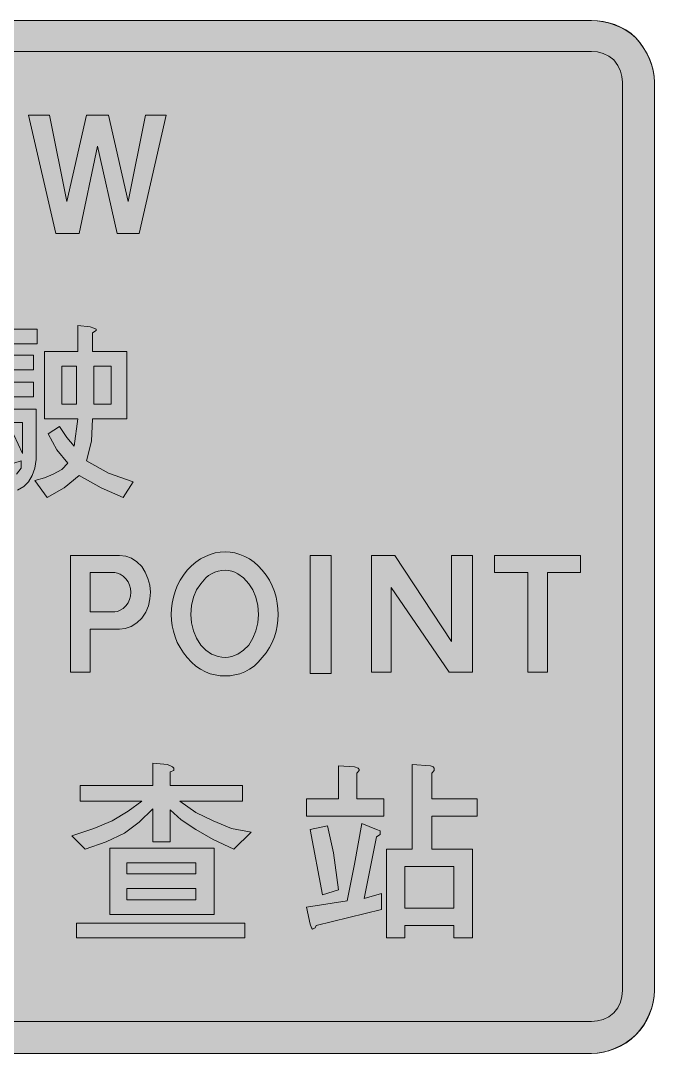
# Model space of a CAD drawing. Header units: metres. Extents: x 107 to 461, y 11 to 263.
# Drawn here: x 306.6 to 461.2, y 10.9 to 262.9 of the extents above; entities that cross this region are included whole.
import ezdxf

# ---------------------------------------------------------------- set-up
doc = ezdxf.new("R2010")
doc.units = ezdxf.units.M
for name, color, linetype, true_color in [('FILL_BLUE_0000FF', 7, 'Continuous', 0x0000ff), ('FILL_WHITE_FFFFFF', 7, 'Continuous', 0xffffff), ('STROKE_BLUE_0000FF', 7, 'Continuous', 0x0000ff), ('STROKE_WHITE_FFFFFF', 7, 'Continuous', 0xffffff)]:
    doc.layers.add(name, color=color, linetype=linetype, true_color=true_color)

msp = doc.modelspace()

# ---------------------------------------------------------------- hatches: boundary and pattern name
at = {"layer": 'FILL_BLUE_0000FF', "true_color": 0x0000ff}
h = msp.add_hatch(color=7, dxfattribs=at)
h.dxf.hatch_style = 1
h.paths.add_polyline_path([(445.95, 255.42), (447.34, 255.3), (448.76, 254.93), (450.13, 254.28), (451.35, 253.32), (452.31, 251.97), (452.96, 250.62), (453.33, 249.27), (453.45, 247.92), (453.45, 26.22), (453.33, 24.83), (452.96, 23.41), (452.31, 22.04), (451.35, 20.82), (450.13, 19.86), (448.76, 19.21), (447.34, 18.84), (445.95, 18.72), (122.25, 18.72), (120.86, 18.84), (119.44, 19.21), (118.07, 19.86), (116.85, 20.82), (115.84, 22.04), (115.09, 23.41), (114.61, 24.83), (114.45, 26.22), (114.45, 247.92), (114.64, 249.27), (115.05, 250.62), (115.33, 251.3), (115.73, 251.97), (116.85, 253.32), (118.07, 254.28), (119.44, 254.93), (120.86, 255.3), (122.25, 255.42), (445.95, 255.42)])
at = {"layer": 'FILL_WHITE_FFFFFF', "true_color": 0xffffff}
h = msp.add_hatch(color=7, dxfattribs=at)
h.dxf.hatch_style = 1
h.paths.add_polyline_path([(445.95, 262.92), (447.32, 262.86), (448.73, 262.69), (450.16, 262.38), (451.58, 261.95), (452.96, 261.37), (454.3, 260.64), (455.57, 259.76), (456.75, 258.72), (457.8, 257.46), (458.72, 256.15), (459.49, 254.8), (460.13, 253.43), (460.62, 252.05), (460.97, 250.66), (461.18, 249.28), (461.25, 247.92), (461.25, 26.22), (461.19, 24.87), (460.99, 23.48), (460.62, 22.04), (460.05, 20.52), (459.49, 19.17), (458.74, 17.86), (457.81, 16.6), (456.75, 15.42), (455.57, 14.36), (454.31, 13.43), (453, 12.68), (451.65, 12.12), (450.13, 11.55), (448.69, 11.18), (447.3, 10.98), (445.95, 10.92), (122.25, 10.92), (120.79, 10.99), (119.34, 11.2), (117.91, 11.55), (116.51, 12.05), (115.16, 12.68), (113.85, 13.45), (112.62, 14.37), (111.45, 15.42), (110.38, 16.6), (109.43, 17.86), (108.58, 19.17), (107.85, 20.52), (107.18, 23.48), (107.01, 24.87), (106.95, 26.22), (106.95, 247.92), (107.02, 249.38), (107.23, 250.83), (107.58, 252.26), (108.08, 253.66), (108.71, 255.01), (109.48, 256.32), (110.4, 257.55), (111.45, 258.72), (112.52, 259.68), (113.69, 260.52), (114.95, 261.24), (116.29, 261.83), (117.7, 262.3), (119.17, 262.64), (120.69, 262.85), (122.25, 262.92), (445.95, 262.92)])
h = msp.add_hatch(color=7, dxfattribs=at)
h.dxf.hatch_style = 1
h.paths.add_polyline_path([(308.55, 239.82), (313.65, 239.82), (317.85, 218.82), (322.65, 239.82), (328.05, 239.82), (332.85, 218.82), (337.05, 239.82), (342.15, 239.82), (335.55, 211.02), (330.15, 211.02), (325.35, 232.32), (320.85, 211.02), (320.55, 211.02), (315.15, 211.02), (308.55, 239.82)])
h = msp.add_hatch(color=7, dxfattribs=at)
h.dxf.hatch_style = 1
h.paths.add_polyline_path([(304.65, 181.32), (309.75, 181.32), (309.75, 177.72), (304.65, 177.72), (304.65, 174.72), (309.75, 174.72), (309.75, 171.12), (304.65, 171.12), (304.65, 168.12), (310.35, 168.12), (310.35, 158.22), (310.35, 155.82), (310.05, 153.72), (309.45, 151.92), (308.55, 150.42), (307.35, 149.22), (305.85, 148.32), (304.05, 147.42), (301.95, 147.12), (300.75, 146.82), (299.25, 150.12), (301.65, 150.42), (304.05, 151.02), (305.55, 152.22), (306.75, 153.72), (306.75, 155.52), (304.95, 154.92), (304.05, 158.52), (302.85, 161.52), (304.95, 161.82), (307.05, 157.32), (307.05, 164.82), (296.25, 164.82), (296.25, 162.42), (292.35, 162.42), (292.35, 187.62), (310.65, 187.62), (310.65, 184.02), (304.65, 184.02), (304.65, 181.32)])
h.paths.add_polyline_path([(296.25, 181.32), (301.35, 181.32), (301.35, 184.02), (296.25, 184.02), (296.25, 181.32)], flags=16)
h.paths.add_polyline_path([(296.25, 177.72), (296.25, 174.72), (301.35, 174.72), (301.35, 177.72), (296.25, 177.72)], flags=16)
h.paths.add_polyline_path([(301.35, 171.12), (296.25, 171.12), (296.25, 168.12), (301.35, 168.12), (301.35, 171.12)], flags=16)
h = msp.add_hatch(color=7, dxfattribs=at)
h.dxf.hatch_style = 1
h.paths.add_polyline_path([(325.05, 187.62), (325.05, 187.32), (324.15, 186.72), (324.15, 182.22), (332.55, 182.22), (332.55, 165.72), (324.15, 165.72), (323.85, 160.32), (322.65, 155.52), (328.05, 152.52), (334.05, 150.42), (331.65, 146.52), (326.25, 148.92), (320.85, 151.92), (317.25, 148.92), (313.05, 146.52), (310.05, 150.72), (312.45, 151.32), (314.55, 152.22), (316.65, 153.42), (318.15, 154.92), (315.45, 158.22), (313.35, 162.12), (316.05, 163.92), (317.85, 161.22), (319.65, 159.12), (320.55, 165.72), (312.45, 165.72), (312.45, 182.22), (320.55, 182.22), (320.55, 188.52), (323.55, 188.22), (324.45, 187.92), (325.05, 187.62)])
h.paths.add_polyline_path([(316.65, 178.62), (316.65, 169.32), (320.25, 169.32), (320.25, 178.62), (316.65, 178.62)], flags=16)
h.paths.add_polyline_path([(328.65, 178.62), (324.45, 178.62), (324.45, 169.32), (328.65, 169.32), (328.65, 178.62)], flags=16)
h = msp.add_hatch(color=7, dxfattribs=at)
h.dxf.hatch_style = 1
h.paths.add_polyline_path([(333.68, 131.75), (334.97, 130.9), (336.15, 129.72), (336.98, 128.31), (337.65, 126.8), (338.09, 125.16), (338.25, 123.42), (338.13, 121.8), (337.76, 120.16), (337.11, 118.57), (336.15, 117.12), (334.93, 115.94), (333.56, 115.1), (332.14, 114.59), (330.75, 114.42), (323.55, 114.42), (323.55, 103.92), (318.75, 103.92), (318.75, 132.42), (330.75, 132.42), (332.27, 132.25), (333.68, 131.75)])
h.paths.add_polyline_path([(329.55, 118.62), (330.23, 118.73), (330.9, 119.03), (331.58, 119.51), (332.25, 120.12), (332.82, 120.85), (333.19, 121.66), (333.39, 122.52), (333.45, 123.42), (333.39, 124.32), (333.19, 125.18), (332.82, 125.99), (332.25, 126.72), (331.58, 127.33), (330.9, 127.81), (330.23, 128.11), (329.55, 128.22), (323.55, 128.22), (323.55, 118.62), (329.55, 118.62)], flags=16)
h = msp.add_hatch(color=7, dxfattribs=at)
h.dxf.hatch_style = 1
h.paths.add_polyline_path([(358.88, 133.04), (360.08, 132.69), (361.28, 132.2), (362.44, 131.56), (363.55, 130.79), (364.6, 129.87), (365.55, 128.82), (366.49, 127.64), (367.3, 126.37), (367.97, 125.03), (368.51, 123.65), (368.93, 122.23), (369.22, 120.8), (369.39, 119.39), (369.45, 118.02), (369.39, 116.66), (369.22, 115.28), (368.93, 113.91), (368.51, 112.55), (367.97, 111.21), (367.3, 109.92), (366.49, 108.68), (365.55, 107.52), (364.6, 106.38), (363.55, 105.42), (362.44, 104.65), (361.28, 104.03), (360.08, 103.57), (358.88, 103.26), (357.7, 103.08), (356.55, 103.02), (355.31, 103.08), (354.08, 103.26), (352.87, 103.57), (351.68, 104.03), (350.51, 104.65), (349.38, 105.42), (348.29, 106.38), (347.25, 107.52), (346.31, 108.68), (345.5, 109.92), (344.83, 111.21), (344.29, 112.55), (343.87, 113.91), (343.58, 115.28), (343.41, 116.66), (343.35, 118.02), (343.41, 119.39), (343.58, 120.8), (343.87, 122.23), (344.29, 123.65), (344.83, 125.03), (345.5, 126.37), (346.31, 127.64), (347.25, 128.82), (348.29, 129.87), (349.38, 130.79), (350.51, 131.56), (351.68, 132.2), (352.87, 132.69), (354.08, 133.04), (355.31, 133.25), (356.55, 133.32), (357.7, 133.25), (358.88, 133.04)])
h.paths.add_polyline_path([(354.81, 128.6), (353.99, 128.33), (353.21, 127.96), (352.47, 127.49), (351.78, 126.92), (350.55, 125.52), (349.54, 124.01), (348.79, 122.22), (348.31, 120.2), (348.15, 118.02), (348.31, 116), (348.79, 114.05), (349.54, 112.2), (350.55, 110.52), (351.78, 109.29), (353.21, 108.35), (354.81, 107.74), (355.66, 107.58), (356.55, 107.52), (357.34, 107.58), (358.12, 107.74), (359.63, 108.35), (361.02, 109.29), (362.25, 110.52), (363.26, 112.2), (364.01, 114.05), (364.49, 116), (364.65, 118.02), (364.49, 120.2), (364.01, 122.22), (363.26, 124.01), (362.25, 125.52), (361.02, 126.92), (359.63, 127.96), (358.88, 128.33), (358.12, 128.6), (357.34, 128.76), (356.55, 128.82), (355.66, 128.76), (354.81, 128.6)], flags=16)
h = msp.add_hatch(color=7, dxfattribs=at)
h.dxf.hatch_style = 1
h.paths.add_polyline_path([(377.25, 132.42), (382.35, 132.42), (382.35, 103.62), (377.25, 103.62), (377.25, 132.42)])
h = msp.add_hatch(color=7, dxfattribs=at)
h.dxf.hatch_style = 1
h.paths.add_polyline_path([(397.05, 124.62), (397.05, 103.92), (392.25, 103.92), (392.25, 132.42), (397.95, 132.42), (411.75, 111.42), (411.75, 132.42), (416.85, 132.42), (416.85, 103.92), (411.15, 103.92), (397.05, 124.62)])
h = msp.add_hatch(color=7, dxfattribs=at)
h.dxf.hatch_style = 1
h.paths.add_polyline_path([(443.25, 128.22), (435.15, 128.22), (435.15, 103.92), (430.35, 103.92), (430.35, 128.22), (422.25, 128.22), (422.25, 132.42), (443.25, 132.42), (443.25, 128.22)])
h = msp.add_hatch(color=7, dxfattribs=at)
h.dxf.hatch_style = 1
h.paths.add_polyline_path([(342.45, 81.42), (343.65, 80.82), (343.95, 80.52), (343.95, 79.92), (343.05, 79.62), (343.05, 76.32), (360.75, 76.32), (360.75, 72.42), (345.45, 72.42), (349.35, 69.72), (353.55, 67.62), (358.05, 65.82), (362.85, 64.92), (358.65, 60.72), (353.55, 63.12), (349.35, 65.52), (345.75, 67.92), (343.05, 70.32), (343.05, 62.52), (338.85, 62.52), (338.85, 70.62), (335.55, 67.32), (331.95, 64.62), (327.45, 62.52), (322.35, 60.72), (319.05, 64.02), (324.45, 65.82), (328.95, 67.62), (332.85, 70.02), (336.15, 72.42), (321.15, 72.42), (321.15, 76.32), (338.85, 76.32), (338.85, 81.72), (342.45, 81.42)])
h = msp.add_hatch(color=7, dxfattribs=at)
h.dxf.hatch_style = 1
h.paths.add_polyline_path([(384.15, 73.02), (384.15, 81.12), (388.05, 80.82), (388.95, 80.52), (389.25, 80.22), (389.25, 79.92), (388.65, 79.32), (388.65, 73.02), (395.25, 73.02), (395.25, 68.82), (376.35, 68.82), (376.35, 73.02), (384.15, 73.02)])
h = msp.add_hatch(color=7, dxfattribs=at)
h.dxf.hatch_style = 1
h.paths.add_polyline_path([(402.15, 81.42), (406.65, 81.12), (407.25, 80.82), (407.55, 80.52), (407.55, 79.92), (406.95, 79.32), (406.95, 73.02), (418.05, 73.02), (418.05, 68.82), (406.95, 68.82), (406.95, 60.72), (416.85, 60.72), (416.85, 39.12), (412.35, 39.12), (412.35, 42.12), (400.35, 42.12), (400.35, 39.12), (395.85, 39.12), (395.85, 60.72), (402.15, 60.72), (402.15, 81.42)])
h.paths.add_polyline_path([(412.35, 56.52), (400.35, 56.52), (400.35, 46.32), (412.35, 46.32), (412.35, 56.52)], flags=16)
h = msp.add_hatch(color=7, dxfattribs=at)
h.dxf.hatch_style = 1
h.paths.add_polyline_path([(386.25, 48.12), (388.05, 57.12), (389.85, 67.02), (393.45, 65.52), (394.35, 65.22), (394.35, 64.62), (394.35, 64.32), (393.45, 63.72), (390.45, 48.72), (394.65, 49.92), (394.65, 46.02), (378.75, 42.12), (378.45, 41.52), (377.85, 41.22), (377.55, 41.52), (377.25, 42.42), (376.35, 46.62), (386.25, 48.12)])
h = msp.add_hatch(color=7, dxfattribs=at)
h.dxf.hatch_style = 1
h.paths.add_polyline_path([(377.25, 65.52), (381.45, 66.42), (382.95, 59.82), (384.15, 50.82), (380.25, 49.62), (377.25, 65.52)])
h = msp.add_hatch(color=7, dxfattribs=at)
h.dxf.hatch_style = 1
h.paths.add_polyline_path([(328.35, 44.82), (328.35, 61.02), (353.85, 61.02), (353.85, 44.82), (328.35, 44.82)])
h.paths.add_polyline_path([(332.55, 57.42), (332.55, 54.72), (349.35, 54.72), (349.35, 57.42), (332.55, 57.42)], flags=16)
h.paths.add_polyline_path([(349.35, 51.12), (332.55, 51.12), (332.55, 48.42), (349.35, 48.42), (349.35, 51.12)], flags=16)
h = msp.add_hatch(color=7, dxfattribs=at)
h.dxf.hatch_style = 1
h.paths.add_polyline_path([(361.35, 42.72), (361.35, 39.12), (320.25, 39.12), (320.25, 42.72), (361.35, 42.72)])

# ---------------------------------------------------------------- linework, layer by layer
at = {"layer": 'FILL_BLUE_0000FF', "lineweight": 0, "true_color": 0x0000ff}
msp.add_lwpolyline([(122.25, 255.42), (445.95, 255.42), (447.34, 255.3), (448.76, 254.93), (450.13, 254.28), (451.35, 253.32), (452.31, 251.97), (452.96, 250.62), (453.33, 249.27), (453.45, 247.92), (453.45, 26.22), (453.33, 24.83), (452.96, 23.41), (452.31, 22.04), (451.35, 20.82), (450.13, 19.86), (448.76, 19.21), (447.34, 18.84), (445.95, 18.72), (122.25, 18.72)], dxfattribs=at)
at = {"layer": 'FILL_WHITE_FFFFFF', "lineweight": 0, "true_color": 0xffffff}
for points in [[(122.25, 262.92), (445.95, 262.92), (447.32, 262.86), (448.73, 262.69), (450.16, 262.38), (451.58, 261.95), (452.96, 261.37), (454.3, 260.64), (455.57, 259.76), (456.75, 258.72), (457.8, 257.46), (458.72, 256.15), (459.49, 254.8), (460.13, 253.43), (460.62, 252.05), (460.97, 250.66), (461.18, 249.28), (461.25, 247.92), (461.25, 26.22), (461.19, 24.87), (460.99, 23.48), (460.62, 22.04), (460.05, 20.52), (459.49, 19.17), (458.74, 17.86), (457.81, 16.6), (456.75, 15.42), (455.57, 14.36), (454.31, 13.43), (453, 12.68), (451.65, 12.12), (450.13, 11.55), (448.69, 11.18), (447.3, 10.98), (445.95, 10.92), (122.25, 10.92)], [(292.35, 187.62), (310.65, 187.62), (310.65, 184.02), (304.65, 184.02)], [(304.65, 181.32), (309.75, 181.32), (309.75, 177.72), (304.65, 177.72)], [(304.65, 174.72), (309.75, 174.72), (309.75, 171.12), (304.65, 171.12)], [(304.65, 168.12), (310.35, 168.12), (310.35, 158.22), (310.35, 155.82), (310.05, 153.72), (309.45, 151.92), (308.55, 150.42), (307.35, 149.22), (305.85, 148.32)], [(304.95, 161.82), (307.05, 157.32), (307.05, 164.82), (296.25, 164.82)], [(305.55, 152.22), (306.75, 153.72), (306.75, 155.52), (304.95, 154.92)]]:
    msp.add_lwpolyline(points, dxfattribs=at)
for points in [[(308.55, 239.82), (313.65, 239.82), (317.85, 218.82), (322.65, 239.82), (328.05, 239.82), (332.85, 218.82), (337.05, 239.82), (342.15, 239.82), (335.55, 211.02), (330.15, 211.02), (325.35, 232.32), (320.85, 211.02), (320.55, 211.02), (315.15, 211.02)], [(325.05, 187.62), (325.05, 187.32), (324.15, 186.72), (324.15, 182.22), (332.55, 182.22), (332.55, 165.72), (324.15, 165.72), (323.85, 160.32), (322.65, 155.52), (328.05, 152.52), (334.05, 150.42), (331.65, 146.52), (326.25, 148.92), (320.85, 151.92), (317.25, 148.92), (313.05, 146.52), (310.05, 150.72), (312.45, 151.32), (314.55, 152.22), (316.65, 153.42), (318.15, 154.92), (315.45, 158.22), (313.35, 162.12), (316.05, 163.92), (317.85, 161.22), (319.65, 159.12), (320.55, 165.72), (312.45, 165.72), (312.45, 182.22), (320.55, 182.22), (320.55, 188.52), (323.55, 188.22), (324.45, 187.92)], [(316.65, 178.62), (316.65, 169.32), (320.25, 169.32), (320.25, 178.62)], [(328.65, 178.62), (324.45, 178.62), (324.45, 169.32), (328.65, 169.32)], [(333.68, 131.75), (334.97, 130.9), (336.15, 129.72), (336.98, 128.31), (337.65, 126.8), (338.09, 125.16), (338.25, 123.42), (338.13, 121.8), (337.76, 120.16), (337.11, 118.57), (336.15, 117.12), (334.93, 115.94), (333.56, 115.1), (332.14, 114.59), (330.75, 114.42), (323.55, 114.42), (323.55, 103.92), (318.75, 103.92), (318.75, 132.42), (330.75, 132.42), (332.27, 132.25)], [(358.88, 133.04), (360.08, 132.69), (361.28, 132.2), (362.44, 131.56), (363.55, 130.79), (364.6, 129.87), (365.55, 128.82), (366.49, 127.64), (367.3, 126.37), (367.97, 125.03), (368.51, 123.65), (368.93, 122.23), (369.22, 120.8), (369.39, 119.39), (369.45, 118.02), (369.39, 116.66), (369.22, 115.28), (368.93, 113.91), (368.51, 112.55), (367.97, 111.21), (367.3, 109.92), (366.49, 108.68), (365.55, 107.52), (364.6, 106.38), (363.55, 105.42), (362.44, 104.65), (361.28, 104.03), (360.08, 103.57), (358.88, 103.26), (357.7, 103.08), (356.55, 103.02), (355.31, 103.08), (354.08, 103.26), (352.87, 103.57), (351.68, 104.03), (350.51, 104.65), (349.38, 105.42), (348.29, 106.38), (347.25, 107.52), (346.31, 108.68), (345.5, 109.92), (344.83, 111.21), (344.29, 112.55), (343.87, 113.91), (343.58, 115.28), (343.41, 116.66), (343.35, 118.02), (343.41, 119.39), (343.58, 120.8), (343.87, 122.23), (344.29, 123.65), (344.83, 125.03), (345.5, 126.37), (346.31, 127.64), (347.25, 128.82), (348.29, 129.87), (349.38, 130.79), (350.51, 131.56), (351.68, 132.2), (352.87, 132.69), (354.08, 133.04), (355.31, 133.25), (356.55, 133.32), (357.7, 133.25)], [(377.25, 132.42), (382.35, 132.42), (382.35, 103.62), (377.25, 103.62)], [(397.05, 124.62), (397.05, 103.92), (392.25, 103.92), (392.25, 132.42), (397.95, 132.42), (411.75, 111.42), (411.75, 132.42), (416.85, 132.42), (416.85, 103.92), (411.15, 103.92)], [(443.25, 128.22), (435.15, 128.22), (435.15, 103.92), (430.35, 103.92), (430.35, 128.22), (422.25, 128.22), (422.25, 132.42), (443.25, 132.42)], [(354.81, 128.6), (353.99, 128.33), (353.21, 127.96), (352.47, 127.49), (351.78, 126.92), (350.55, 125.52), (349.54, 124.01), (348.79, 122.22), (348.31, 120.2), (348.15, 118.02), (348.31, 116), (348.79, 114.05), (349.54, 112.2), (350.55, 110.52), (351.78, 109.29), (353.21, 108.35), (354.81, 107.74), (355.66, 107.58), (356.55, 107.52), (357.34, 107.58), (358.12, 107.74), (359.63, 108.35), (361.02, 109.29), (362.25, 110.52), (363.26, 112.2), (364.01, 114.05), (364.49, 116), (364.65, 118.02), (364.49, 120.2), (364.01, 122.22), (363.26, 124.01), (362.25, 125.52), (361.02, 126.92), (359.63, 127.96), (358.88, 128.33), (358.12, 128.6), (357.34, 128.76), (356.55, 128.82), (355.66, 128.76)], [(329.55, 118.62), (330.23, 118.73), (330.9, 119.03), (331.58, 119.51), (332.25, 120.12), (332.82, 120.85), (333.19, 121.66), (333.39, 122.52), (333.45, 123.42), (333.39, 124.32), (333.19, 125.18), (332.82, 125.99), (332.25, 126.72), (331.58, 127.33), (330.9, 127.81), (330.23, 128.11), (329.55, 128.22), (323.55, 128.22), (323.55, 118.62)], [(342.45, 81.42), (343.65, 80.82), (343.95, 80.52), (343.95, 79.92), (343.05, 79.62), (343.05, 76.32), (360.75, 76.32), (360.75, 72.42), (345.45, 72.42), (349.35, 69.72), (353.55, 67.62), (358.05, 65.82), (362.85, 64.92), (358.65, 60.72), (353.55, 63.12), (349.35, 65.52), (345.75, 67.92), (343.05, 70.32), (343.05, 62.52), (338.85, 62.52), (338.85, 70.62), (335.55, 67.32), (331.95, 64.62), (327.45, 62.52), (322.35, 60.72), (319.05, 64.02), (324.45, 65.82), (328.95, 67.62), (332.85, 70.02), (336.15, 72.42), (321.15, 72.42), (321.15, 76.32), (338.85, 76.32), (338.85, 81.72)], [(384.15, 73.02), (384.15, 81.12), (388.05, 80.82), (388.95, 80.52), (389.25, 80.22), (389.25, 79.92), (388.65, 79.32), (388.65, 73.02), (395.25, 73.02), (395.25, 68.82), (376.35, 68.82), (376.35, 73.02)], [(402.15, 81.42), (406.65, 81.12), (407.25, 80.82), (407.55, 80.52), (407.55, 79.92), (406.95, 79.32), (406.95, 73.02), (418.05, 73.02), (418.05, 68.82), (406.95, 68.82), (406.95, 60.72), (416.85, 60.72), (416.85, 39.12), (412.35, 39.12), (412.35, 42.12), (400.35, 42.12), (400.35, 39.12), (395.85, 39.12), (395.85, 60.72), (402.15, 60.72)], [(386.25, 48.12), (388.05, 57.12), (389.85, 67.02), (393.45, 65.52), (394.35, 65.22), (394.35, 64.62), (394.35, 64.32), (393.45, 63.72), (390.45, 48.72), (394.65, 49.92), (394.65, 46.02), (378.75, 42.12), (378.45, 41.52), (377.85, 41.22), (377.55, 41.52), (377.25, 42.42), (376.35, 46.62)], [(377.25, 65.52), (381.45, 66.42), (382.95, 59.82), (384.15, 50.82), (380.25, 49.62)], [(328.35, 44.82), (328.35, 61.02), (353.85, 61.02), (353.85, 44.82)], [(332.55, 57.42), (332.55, 54.72), (349.35, 54.72), (349.35, 57.42)], [(412.35, 56.52), (400.35, 56.52), (400.35, 46.32), (412.35, 46.32)], [(349.35, 51.12), (332.55, 51.12), (332.55, 48.42), (349.35, 48.42)], [(361.35, 42.72), (361.35, 39.12), (320.25, 39.12), (320.25, 42.72)]]:
    msp.add_lwpolyline(points, close=True, dxfattribs=at)
at = {"layer": 'STROKE_BLUE_0000FF', "lineweight": 0, "true_color": 0x0000ff}
for points in [[(461.25, 26.22), (461.25, 247.92), (461.17, 249.38), (460.93, 250.83), (460.54, 252.26), (460.01, 253.66), (459.36, 255.01), (458.59, 256.32), (457.72, 257.55), (456.75, 258.72), (455.58, 259.68), (454.35, 260.52), (453.04, 261.24), (451.69, 261.83), (450.29, 262.3), (448.86, 262.64), (447.41, 262.85), (445.95, 262.92), (122.25, 262.92)], [(122.25, 10.92), (445.95, 10.92), (447.41, 11), (448.86, 11.24), (450.29, 11.63), (451.69, 12.16), (453.04, 12.81), (454.35, 13.58), (455.58, 14.45), (456.75, 15.42), (457.72, 16.59), (458.59, 17.82), (459.36, 19.13), (460.01, 20.48), (460.54, 21.88), (460.93, 23.31), (461.17, 24.76), (461.25, 26.22)]]:
    msp.add_lwpolyline(points, dxfattribs=at)
at = {"layer": 'STROKE_WHITE_FFFFFF', "lineweight": 0, "true_color": 0xffffff}
msp.add_lwpolyline([(377.25, 132.42), (382.35, 132.42), (382.35, 103.62), (377.25, 103.62), (377.25, 132.42)], dxfattribs=at)

doc.saveas('drawing.dxf')
